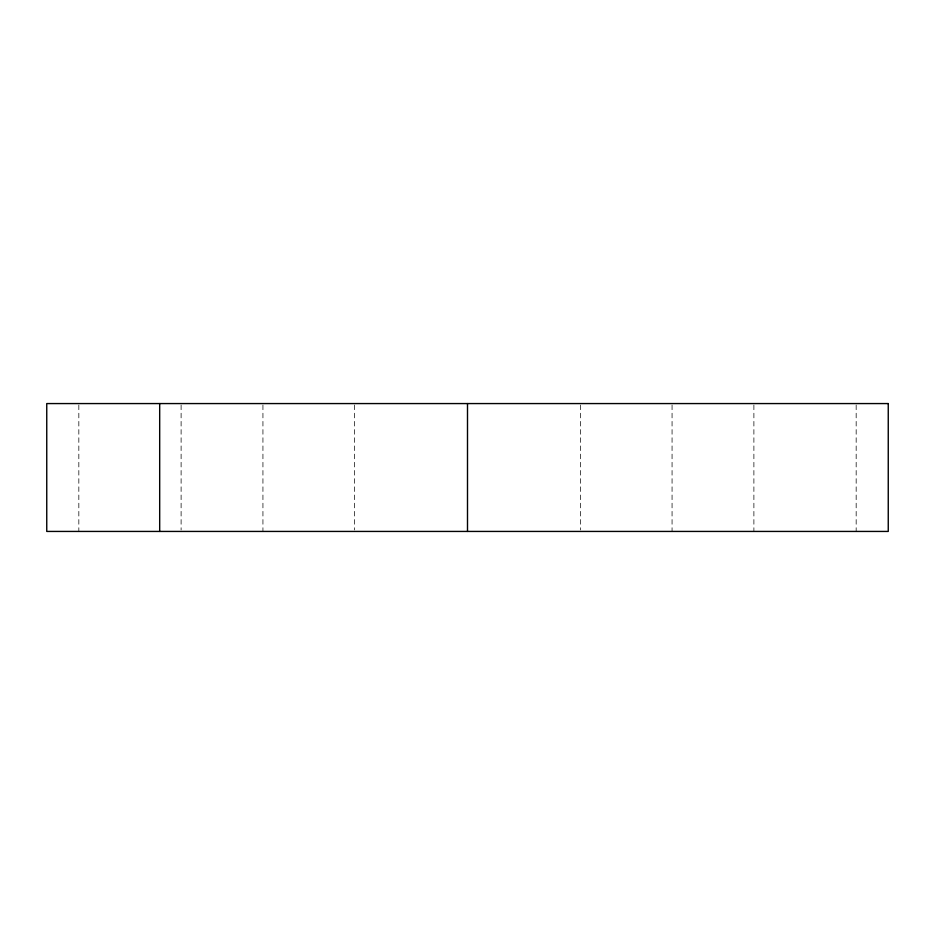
<?xml version="1.0" encoding="UTF-8"?>
<svg xmlns="http://www.w3.org/2000/svg" width="935" height="935" viewBox="0 0 935 935"><rect width="100%" height="100%" fill="white"/><g stroke="black" fill="none" stroke-linecap="round" stroke-linejoin="round"><path stroke-width="0.7" stroke-dasharray="4.67 3.51" d="M856.168 405.03L856.168 531.431M753.89 405.03L753.89 531.431M672.066 405.03L672.066 531.431M580.436 405.03L580.436 529.97M354.564 405.03L354.564 529.97M262.934 405.03L262.934 531.431M181.109 405.03L181.109 529.97M78.832 405.03L78.832 531.431"/><path stroke-width="1.4" d="M467.5 403.569L467.5 531.431M159.686 403.569L159.686 531.431M888.25 403.569L46.75 403.569L46.75 531.431L888.25 531.431L888.25 403.569"/></g></svg>
